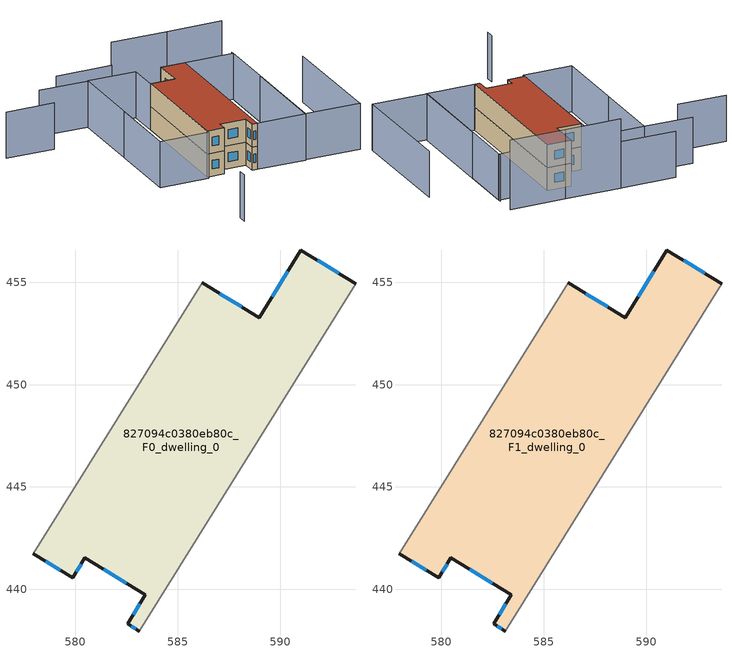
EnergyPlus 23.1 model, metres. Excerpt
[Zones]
827094c0380eb80c_F0_dwelling_0
 floor ground (EU_floor_Construction): 593.7,454.94 583.13,437.96 582.55,438.31 583.42,439.72 580.46,441.53 579.86,440.55 577.94,441.73 586.19,454.98 588.99,453.27 591.02,456.58 z0
 wall outside (EU_wall_Construction): 593.7,454.94 591.02,456.58 588.99,453.27 586.19,454.98 / 577.94,441.73 579.86,440.55 580.46,441.53 583.42,439.72 582.55,438.31 583.13,437.96 z0:3
 wall adiabatic (EU_wall_Construction): 586.19,454.98 577.94,441.73 / 583.13,437.96 593.7,454.94 z0:3
 window (EU_Window_Construction): 588.12,453.81 587.06,454.45 / 590.39,455.55 589.63,454.3 / 592.86,455.45 591.85,456.07 / 582.73,438.2 582.95,438.07 / 583.15,439.28 582.82,438.75 / 581.38,440.97 582.49,440.29 / 580.05,440.86 580.27,441.23 / 578.54,441.36 579.27,440.92 z0.93:2.07
827094c0380eb80c_F1_dwelling_0
 floor to 827094c0380eb80c_F0_dwelling_0 (EU_floor_Construction): 593.7,454.94 583.13,437.96 582.55,438.31 583.42,439.72 580.46,441.53 579.86,440.55 577.94,441.73 586.19,454.98 588.99,453.27 591.02,456.58 z3
 wall outside (EU_wall_Construction): 593.7,454.94 591.02,456.58 588.99,453.27 586.19,454.98 / 577.94,441.73 579.86,440.55 580.46,441.53 583.42,439.72 582.55,438.31 583.13,437.96 z3:6
 wall adiabatic (EU_wall_Construction): 586.19,454.98 577.94,441.73 / 583.13,437.96 593.7,454.94 z3:6
 window (EU_Window_Construction): 588.12,453.81 587.06,454.45 / 590.39,455.55 589.63,454.3 / 592.86,455.45 591.85,456.07 / 582.73,438.2 582.95,438.07 / 583.15,439.28 582.82,438.75 / 581.38,440.97 582.49,440.29 / 580.05,440.86 580.27,441.23 / 578.54,441.36 579.27,440.92 z3.93:5.07
 roof outside (EU_roof_Construction): 583.42,439.72 582.55,438.31 583.13,437.96 593.7,454.94 591.02,456.58 588.99,453.27 586.19,454.98 577.94,441.73 579.86,440.55 580.46,441.53 z6
shading: 569.88,431.92 569.29,430.98 / 594.82,430.96 602.86,444.06 / 594.7,430.79 588.54,434.66 / 588.54,434.66 599.38,451.88 / 577.43,465.14 582.86,461.76 / 582.86,461.76 572.3,444.78 / 569.79,464.98 575.23,461.6 / 588.3,461.84 582.09,465.7 / 583.13,437.96 593.7,454.95 / 593.7,454.95 599.14,451.57 / 599.14,451.57 588.56,434.58 / 588.56,434.58 583.13,437.96 / 572.3,444.78 582.87,461.77 / 582.87,461.77 588.31,458.39 / 588.31,458.39 577.74,441.4 / 577.74,441.4 572.3,444.78 z0:6; 600.77,454.19 594.56,458.05 / 594.52,457.99 588.31,461.85 z0:9
[Building]
EU S2 Campaign: North Axis=0; Terrain=City; Solar Distribution=FullExterior
[Site:Location]
Montreal-Trudeau.Intl.AP: Latitude=45.4667; Longitude=-73.75; Time Zone=-5; Elevation=36
[SizingPeriod:WeatherFileDays]
AnnualSizingPeriod: Begin Month=1; Begin Day of Month=1; End Month=12; End Day of Month=31; Day of Week for Start Day=Monday; Use Weather File Daylight Saving Period=No; Use Weather File Rain and Snow Indicators=No
[MATERIAL]
EU_InternalMass_Material: Roughness=MediumRough; Thickness=0.1; Conductivity=1; Density=1800; Specific Heat=900; Thermal Absorptance=0.9; Solar Absorptance=0.7; Visible Absorptance=0.7
[MATERIAL:NOMASS] Roughness=MediumRough; Thermal Absorptance=0.9; Solar Absorptance=0.7; Visible Absorptance=0.7
Name | Thermal Resistance
EU_wall_NoMass; EU_floor_NoMass | 1.36485
EU_roof_NoMass | 2.55992
[WINDOWMATERIAL:SIMPLEGLAZINGSYSTEM]
EU_Window_SimpleGlazing: UFactor=3.92339; Solar Heat Gain Coefficient=0.8; Visible Transmittance=0.8
[CONSTRUCTION]
EU_wall_Construction: EU_wall_NoMass
EU_roof_Construction: EU_roof_NoMass
EU_floor_Construction: EU_floor_NoMass
EU_Window_Construction: EU_Window_SimpleGlazing
EU_InternalMass_Construction: EU_InternalMass_Material
[ZONE] Type=1; Multiplier=1; Ceiling Height=autocalculate; Volume=325.332; Floor Area=autocalculate; Part of Total Floor Area=Yes
827094c0380eb80c_F0_dwelling_0; 827094c0380eb80c_F1_dwelling_0
[INTERNALMASS] Construction=EU_InternalMass_Construction; Surface Area=108.443
Name | Zone or ZoneList
827094c0380eb80c_F0_dwelling_0_EU_InternalMass | 827094c0380eb80c_F0_dwelling_0
827094c0380eb80c_F1_dwelling_0_EU_InternalMass | 827094c0380eb80c_F1_dwelling_0
[OTHEREQUIPMENT] Fuel Type=Electricity; Design Level Calculation Method=Watts/Area; Power per Zone Floor Area=1; Fraction Latent=0; Fraction Radiant=0; Fraction Lost=0; Carbon Dioxide Generation Rate=0; EndUse Subcategory=EU_Step8_InternalGains
Name | Zone or ZoneList or Space or SpaceList | Schedule
EU_Step8_InternalGain_827094c0380eb80c_F0_dwelling_0_f000 | 827094c0380eb80c_F0_dwelling_0 | EU_Step8_GainSchedule_827094c0380eb80c_F0_dwelling_0_f000
EU_Step8_InternalGain_827094c0380eb80c_F1_dwelling_0_f000 | 827094c0380eb80c_F1_dwelling_0 | EU_Step8_GainSchedule_827094c0380eb80c_F1_dwelling_0_f000
[ZONEVENTILATION:DESIGNFLOWRATE] Schedule=EU_AlwaysOn; Design Flow Rate Calculation Method=AirChanges/Hour; Air Changes per Hour=0.860309; Ventilation Type=Natural; Fan Pressure Rise=0; Fan Total Efficiency=1; Constant Term Coefficient=1; Temperature Term Coefficient=0; Velocity Term Coefficient=0; Velocity Squared Term Coefficient=0; Minimum Indoor Temperature=-100; Maximum Indoor Temperature=100; Delta Temperature=-100; Minimum Outdoor Temperature=-100; Maximum Outdoor Temperature=100; Maximum Wind Speed=40
Name | Zone or ZoneList or Space or SpaceList
EU_ConstantAir_827094c0380eb80c_F0_dwelling_0 | 827094c0380eb80c_F0_dwelling_0
EU_ConstantAir_827094c0380eb80c_F1_dwelling_0 | 827094c0380eb80c_F1_dwelling_0
[HVACTEMPLATE:THERMOSTAT] Constant Heating Setpoint=20; Constant Cooling Setpoint=50
EU_HeatOnly_827094c0380eb80c_F0_dwelling_0; EU_HeatOnly_827094c0380eb80c_F1_dwelling_0
[HVACTEMPLATE:ZONE:IDEALLOADSAIRSYSTEM] System Availability Schedule=EU_AlwaysOn; Maximum Heating Supply Air Temperature=50; Minimum Cooling Supply Air Temperature=13; Maximum Heating Supply Air Humidity Ratio=0.0156; Minimum Cooling Supply Air Humidity Ratio=0.0077; Heating Limit=NoLimit; Cooling Limit=NoLimit; Heating Availability Schedule=EU_AlwaysOn; Cooling Availability Schedule=EU_CoolingOff; Dehumidification Control Type=ConstantSensibleHeatRatio; Cooling Sensible Heat Ratio=0.7; Dehumidification Setpoint=60; Humidification Control Type=None; Humidification Setpoint=30; Outdoor Air Method=None; Outdoor Air Flow Rate per Person=0.00944; Outdoor Air Flow Rate per Zone Floor Area=0; Outdoor Air Flow Rate per Zone=0; Demand Controlled Ventilation Type=None; Outdoor Air Economizer Type=NoEconomizer; Heat Recovery Type=None; Sensible Heat Recovery Effectiveness=0.7; Latent Heat Recovery Effectiveness=0.65
Name | Template Thermostat
827094c0380eb80c_F0_dwelling_0 | EU_HeatOnly_827094c0380eb80c_F0_dwelling_0
827094c0380eb80c_F1_dwelling_0 | EU_HeatOnly_827094c0380eb80c_F1_dwelling_0
[SIZING:ZONE] Zone Cooling Design Supply Air Temperature Input Method=SupplyAirTemperature; Zone Cooling Design Supply Air Temperature=13; Zone Heating Design Supply Air Temperature Input Method=SupplyAirTemperature; Zone Heating Design Supply Air Temperature=50; Zone Cooling Design Supply Air Humidity Ratio=0.008; Zone Heating Design Supply Air Humidity Ratio=0.008; Cooling Design Air Flow Method=DesignDay; Cooling Design Air Flow Rate=0; Cooling Minimum Air Flow per Zone Floor Area=0.000762; Cooling Minimum Air Flow=0; Cooling Minimum Air Flow Fraction=0.2; Heating Design Air Flow Method=DesignDay; Heating Design Air Flow Rate=0; Heating Maximum Air Flow per Zone Floor Area=0.002032; Heating Maximum Air Flow=0.141576; Heating Maximum Air Flow Fraction=0.3; Account for Dedicated Outdoor Air System=No; Dedicated Outdoor Air System Control Strategy=NeutralSupplyAir; Dedicated Outdoor Air Low Setpoint Temperature for Design=autosize; Dedicated Outdoor Air High Setpoint Temperature for Design=autosize; Zone Load Sizing Method=Sensible Load Only No Latent Load; Zone Latent Cooling Design Supply Air Humidity Ratio Input Method=HumidityRatioDifference; Zone Cooling Design Supply Air Humidity Ratio Difference=0.005; Zone Latent Heating Design Supply Air Humidity Ratio Input Method=HumidityRatioDifference; Zone Humidification Design Supply Air Humidity Ratio Difference=0.005
827094c0380eb80c_F0_dwelling_0; 827094c0380eb80c_F1_dwelling_0
[SCHEDULE:CONSTANT]
Name | Hourly Value
EU_AlwaysOn | 1
EU_CoolingOff | 0
[SCHEDULE:FILE] Column Number=1; Rows to Skip at Top=0; Number of Hours of Data=8760; Column Separator=Comma; Interpolate to Timestep=No; Minutes per Item=60; Adjust Schedule for Daylight Savings=Yes
Name | File
EU_Step8_GainSchedule_827094c0380eb80c_F0_dwelling_0_f000 | ../../schedules/827094c0380eb80c/827094c0380eb80c_F0_dwelling_0_f000_gain.csv
EU_Step8_GainSchedule_827094c0380eb80c_F1_dwelling_0_f000 | ../../schedules/827094c0380eb80c/827094c0380eb80c_F1_dwelling_0_f000_gain.csv
